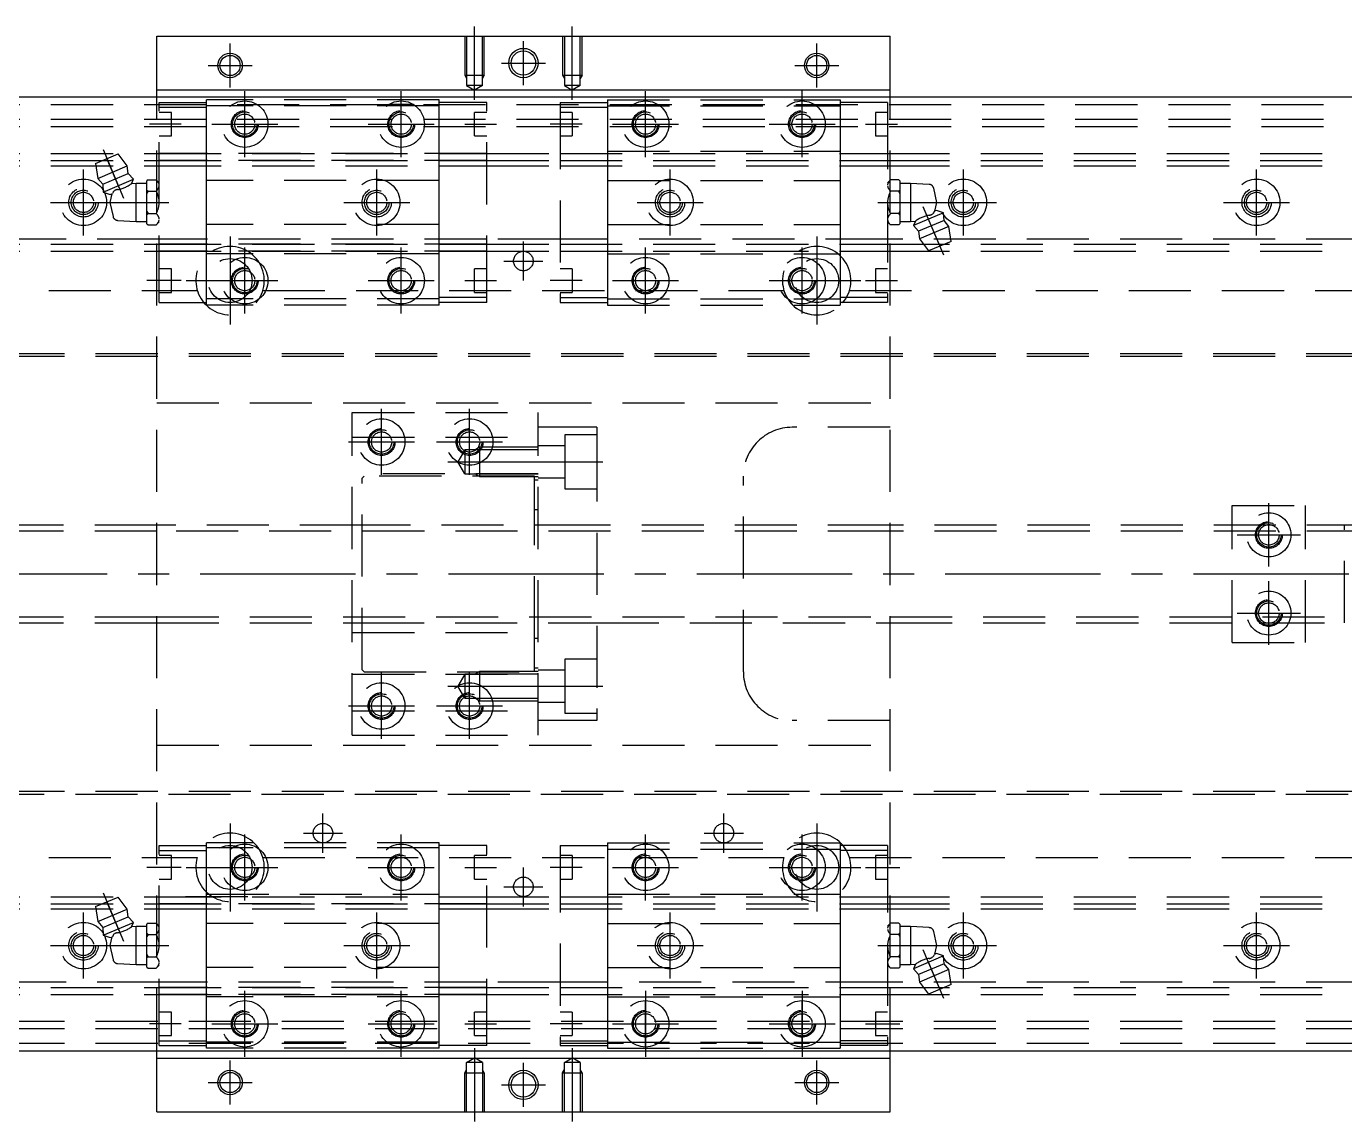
# Model space of a CAD drawing. Extents: x -94 to 676, y -24 to 368.
# Drawn here: x 128.3 to 398, y 144.2 to 368.2 of the extents above; entities that cross this region are included whole.
import ezdxf

# ---------------------------------------------------------------- set-up
doc = ezdxf.new("R2010")
doc.units = 0
doc.linetypes.add('CENTER', pattern=[50.8, 31.75, -6.35, 6.35, -6.35])
doc.linetypes.add('DASHED', pattern=[19.05, 12.7, -6.35])
doc.layers.get('0').update_dxf_attribs({"linetype": 'CONTINUOUS'})
doc.layers.add('CENTER', color=1, linetype='CENTER')

msp = doc.modelspace()

# ---------------------------------------------------------------- linework, layer by layer
at = {"color": 7, "linetype": 'CONTINUOUS'}
for p, q in [((155, 366.21), (305, 366.21)), ((155, 355.21), (155, 366.21)), ((305, 355.21), (305, 366.21)), ((474, 353.7), (-14, 353.7)), ((155, 355.21), (305, 355.21)), ((155, 353.7), (155, 355.21)), ((305, 353.7), (305, 355.21)), ((-14, 158.7), (474, 158.7)), ((155, 157.21), (155, 158.7)), ((155, 157.21), (305, 157.21)), ((155, 146.21), (155, 157.21)), ((305, 157.21), (305, 158.7)), ((305, 146.21), (305, 157.21)), ((155, 146.21), (305, 146.21))]:
    msp.add_line(p, q, dxfattribs=at)
at = {"color": 3, "linetype": 'DASHED'}
for p, q in [((218, 366.21), (218, 358.21)), ((218.38, 366.21), (218.38, 358.21)), ((221.62, 358.21), (221.62, 366.21)), ((222, 358.21), (222, 366.21)), ((238, 366.21), (238, 358.21)), ((238.38, 366.21), (238.38, 358.21)), ((241.62, 358.21), (241.62, 366.21)), ((242, 358.21), (242, 366.21)), ((218, 358.21), (220, 358.21)), ((218, 358.21), (218.38, 357.55)), ((218.38, 358.21), (218.38, 356.11)), ((221.62, 356.11), (218.38, 356.11)), ((218.38, 356.11), (220, 355.17)), ((220, 358.21), (222, 358.21)), ((221.62, 356.11), (220, 355.17)), ((221.62, 356.11), (221.62, 358.21)), ((222, 358.21), (221.62, 357.55)), ((238, 358.21), (240, 358.21)), ((238, 358.21), (238.38, 357.55)), ((238.38, 358.21), (238.38, 356.11)), ((241.62, 356.11), (238.38, 356.11)), ((238.38, 356.11), (240, 355.17)), ((240, 358.21), (242, 358.21)), ((241.62, 356.11), (240, 355.17)), ((241.62, 356.11), (241.62, 358.21)), ((242, 358.21), (241.62, 357.55)), ((155, 158.7), (155, 353.7)), ((305, 158.7), (305, 353.7)), ((0, 352.21), (460, 352.21)), ((155.5, 352.66), (165.2, 352.66)), ((155.5, 351.67), (155.5, 352.66)), ((155.5, 312.74), (155.5, 351.67)), ((155.5, 351.67), (165.2, 351.67)), ((155.5, 351.66), (165.2, 351.66)), ((158, 350.61), (155.5, 350.61)), ((158, 345.81), (158, 350.61)), ((212.8, 353.21), (165.2, 353.21)), ((165.2, 352.22), (165.2, 353.21)), ((165.2, 343.21), (165.2, 352.22)), ((212.8, 351.96), (165.2, 351.96)), ((207.55, 352.22), (202.45, 352.22)), ((212.8, 352.22), (212.8, 353.21)), ((222.5, 352.66), (212.8, 352.66)), ((212.8, 343.21), (212.8, 352.22)), ((220, 345.81), (220, 350.61)), ((222.5, 350.61), (220, 350.61)), ((222.5, 351.67), (222.5, 352.66)), ((222.5, 312.74), (222.5, 351.67)), ((237.5, 352.66), (247.2, 352.66)), ((237.5, 352.66), (237.5, 351.67)), ((237.5, 351.67), (237.5, 312.74)), ((237.5, 351.66), (247.2, 351.66)), ((240, 350.61), (237.5, 350.61)), ((240, 350.61), (240, 345.81)), ((247.2, 353.21), (294.8, 353.21)), ((247.2, 353.21), (247.2, 352.22)), ((247.2, 352.22), (247.2, 343.21)), ((247.2, 351.96), (294.8, 351.96)), ((252.45, 352.22), (257.55, 352.22)), ((294.8, 353.21), (294.8, 352.22)), ((304.5, 352.66), (294.8, 352.66)), ((294.8, 352.22), (294.8, 343.21)), ((302, 350.61), (302, 345.81)), ((304.5, 350.61), (302, 350.61)), ((304.5, 352.66), (304.5, 351.67)), ((304.5, 351.67), (304.5, 312.74)), ((0, 349.21), (460, 349.21)), ((0, 347.71), (460, 347.71)), ((155.5, 345.81), (158, 345.81)), ((220, 345.81), (222.5, 345.81)), ((237.5, 345.81), (240, 345.81)), ((302, 345.81), (304.5, 345.81)), ((165.2, 342.71), (165.2, 343.21)), ((165.2, 336.71), (165.2, 342.71)), ((212.8, 342.71), (212.8, 343.21)), ((212.8, 336.71), (212.8, 342.71)), ((247.2, 343.21), (247.2, 342.71)), ((247.2, 342.71), (294.8, 342.71)), ((247.2, 342.71), (247.2, 336.71)), ((294.8, 343.21), (294.8, 342.71)), ((294.8, 342.71), (294.8, 336.71)), ((0, 342.21), (155.5, 342.21)), ((0, 340.75), (155.5, 340.75)), ((142.5, 340.17), (147.1, 342.13)), ((142.5, 340.17), (142.97, 337.11)), ((148.97, 339.66), (147.1, 342.13)), ((155.5, 342.21), (222.5, 342.21)), ((222.5, 342.21), (155.5, 342.21)), ((155.5, 340.75), (222.5, 340.75)), ((222.5, 340.75), (155.5, 340.75)), ((222.5, 342.21), (237.5, 342.21)), ((222.5, 340.75), (237.5, 340.75)), ((237.5, 342.21), (304.5, 342.21)), ((237.5, 342.21), (304.5, 342.21)), ((237.5, 340.75), (304.5, 340.75)), ((237.5, 340.75), (304.5, 340.75)), ((304.5, 342.21), (460, 342.21)), ((304.5, 340.75), (460, 340.75)), ((0, 339.71), (155.5, 339.71)), ((142.97, 337.11), (148.97, 339.66)), ((142.97, 337.11), (143.95, 335.9)), ((143.95, 335.9), (149.17, 338.11)), ((149.17, 338.11), (148.97, 339.66)), ((150.22, 336.93), (149.17, 338.11)), ((155.5, 339.71), (222.5, 339.71)), ((155.5, 339.71), (222.5, 339.71)), ((222.5, 339.71), (237.5, 339.71)), ((237.5, 339.71), (304.5, 339.71)), ((237.5, 339.71), (304.5, 339.71)), ((304.5, 339.71), (460, 339.71)), ((143.95, 335.9), (144.07, 334.32)), ((144.07, 334.32), (150.22, 336.93)), ((146.16, 334.45), (146.09, 334.37)), ((146.24, 334.53), (146.16, 334.45)), ((146.35, 334.6), (146.24, 334.53)), ((149.81, 336.03), (150.22, 336.93)), ((150.8, 336.08), (149.81, 336.03)), ((150.8, 328.33), (150.8, 336.08)), ((153, 336.08), (150.8, 336.08)), ((153.21, 336.82), (153, 336.61)), ((153.21, 336.82), (153, 336.59)), ((153, 336.59), (153, 336.61)), ((153, 334.74), (153, 336.59)), ((153, 334.05), (153, 334.74)), ((153, 334.74), (153.21, 334.51)), ((153.21, 334.51), (153, 334.05)), ((153.21, 336.82), (154.89, 336.82)), ((153.21, 334.51), (154.89, 334.51)), ((155.5, 336.21), (154.89, 336.82)), ((155.48, 335.9), (155.42, 336.07)), ((155.45, 335.33), (155.49, 335.49)), ((155.5, 335.76), (155.48, 335.9)), ((155.49, 335.49), (155.5, 335.56)), ((212.8, 336.71), (165.2, 336.71)), ((165.2, 336.21), (165.2, 336.71)), ((165.2, 328.21), (165.2, 336.21)), ((212.8, 336.21), (212.8, 336.71)), ((212.8, 328.21), (212.8, 336.21)), ((247.2, 336.71), (294.8, 336.71)), ((247.2, 336.71), (247.2, 336.21)), ((247.2, 336.21), (247.2, 328.21)), ((294.8, 336.71), (294.8, 336.21)), ((294.8, 336.21), (294.8, 328.21)), ((305.11, 336.82), (304.5, 336.21)), ((304.51, 335.84), (304.5, 335.76)), ((304.5, 335.56), (304.52, 335.43)), ((304.55, 336), (304.51, 335.84)), ((304.52, 335.43), (304.58, 335.26)), ((306.79, 336.82), (305.11, 336.82)), ((306.79, 334.51), (305.11, 334.51)), ((307, 336.61), (306.79, 336.82)), ((307, 336.59), (306.79, 336.82)), ((306.79, 334.51), (307, 334.74)), ((307, 334.05), (306.79, 334.51)), ((307, 336.61), (307, 336.59)), ((307, 336.59), (307, 334.74)), ((309.2, 336.08), (307, 336.08)), ((307, 334.74), (307, 334.05)), ((309.2, 336.08), (309.2, 328.33)), ((313.01, 335.88), (309.2, 336.08)), ((314.6, 332.21), (313.93, 335.11)), ((144.07, 334.32), (145.47, 333.83)), ((145.81, 333.97), (145.4, 332.21)), ((145.4, 332.21), (146.07, 329.3)), ((145.47, 333.83), (145.93, 334.02)), ((146.07, 334.32), (145.93, 334.02)), ((146.09, 334.37), (146.07, 334.32)), ((153, 330.36), (153, 334.05)), ((307, 334.05), (307, 330.36)), ((314.19, 330.44), (314.6, 332.21)), ((153, 329.67), (153, 330.36)), ((153, 330.36), (153.21, 329.9)), ((153.21, 329.9), (153, 329.67)), ((153, 327.82), (153, 329.67)), ((153.21, 329.9), (154.89, 329.9)), ((155.48, 328.98), (155.42, 329.15)), ((304.55, 329.08), (304.51, 328.92)), ((306.79, 329.9), (305.11, 329.9)), ((306.79, 329.9), (307, 330.36)), ((307, 329.67), (306.79, 329.9)), ((307, 330.36), (307, 329.67)), ((307, 329.67), (307, 327.82)), ((315.93, 330.09), (309.78, 327.48)), ((313.65, 329.81), (313.76, 329.88)), ((313.76, 329.88), (313.84, 329.96)), ((313.84, 329.96), (313.91, 330.04)), ((313.91, 330.04), (313.93, 330.09)), ((313.93, 330.09), (314.07, 330.39)), ((314.53, 330.58), (314.07, 330.39)), ((315.93, 330.09), (314.53, 330.58)), ((316.05, 328.51), (315.93, 330.09)), ((146.99, 328.53), (150.8, 328.33)), ((150.8, 328.33), (153, 328.33)), ((153, 327.81), (153, 327.82)), ((153, 327.82), (153.21, 327.59)), ((153, 327.81), (153.21, 327.59)), ((153.21, 327.59), (154.89, 327.59)), ((154.89, 327.59), (155.5, 328.21)), ((155.45, 328.41), (155.49, 328.57)), ((155.5, 328.85), (155.48, 328.98)), ((155.49, 328.57), (155.5, 328.65)), ((165.2, 327.71), (165.2, 328.21)), ((165.2, 321.71), (165.2, 327.71)), ((212.8, 327.71), (165.2, 327.71)), ((212.8, 327.71), (212.8, 328.21)), ((212.8, 321.71), (212.8, 327.71)), ((247.2, 328.21), (247.2, 327.71)), ((247.2, 327.71), (247.2, 321.71)), ((247.2, 327.71), (294.8, 327.71)), ((294.8, 328.21), (294.8, 327.71)), ((294.8, 327.71), (294.8, 321.71)), ((304.51, 328.92), (304.5, 328.85)), ((304.5, 328.65), (304.52, 328.51)), ((304.5, 328.21), (305.11, 327.59)), ((304.52, 328.51), (304.58, 328.34)), ((306.79, 327.59), (305.11, 327.59)), ((306.79, 327.59), (307, 327.82)), ((306.79, 327.59), (307, 327.81)), ((307, 328.33), (309.2, 328.33)), ((307, 327.82), (307, 327.81)), ((309.2, 328.33), (310.19, 328.38)), ((310.19, 328.38), (309.78, 327.48)), ((309.78, 327.48), (310.83, 326.3)), ((316.05, 328.51), (310.83, 326.3)), ((317.03, 327.3), (311.03, 324.75)), ((317.03, 327.3), (316.05, 328.51)), ((317.5, 324.24), (317.03, 327.3)), ((155.5, 324.71), (0, 324.71)), ((0, 323.66), (155.5, 323.66)), ((222.5, 324.71), (155.5, 324.71)), ((222.5, 324.71), (155.5, 324.71)), ((155.5, 323.66), (222.5, 323.66)), ((222.5, 323.66), (155.5, 323.66)), ((237.5, 324.71), (222.5, 324.71)), ((222.5, 323.66), (237.5, 323.66)), ((304.5, 324.71), (237.5, 324.71)), ((304.5, 324.71), (237.5, 324.71)), ((237.5, 323.66), (304.5, 323.66)), ((237.5, 323.66), (304.5, 323.66)), ((460, 324.71), (304.5, 324.71)), ((304.5, 323.66), (460, 323.66)), ((310.83, 326.3), (311.03, 324.75)), ((311.03, 324.75), (312.9, 322.28)), ((317.5, 324.24), (312.9, 322.28)), ((0, 322.21), (155.5, 322.21)), ((155.5, 322.21), (222.5, 322.21)), ((222.5, 322.21), (155.5, 322.21)), ((212.8, 321.71), (165.2, 321.71)), ((165.2, 321.21), (165.2, 321.71)), ((165.2, 312.19), (165.2, 321.21)), ((212.8, 321.21), (212.8, 321.71)), ((212.8, 312.19), (212.8, 321.21)), ((222.5, 322.21), (237.5, 322.21)), ((237.5, 322.21), (304.5, 322.21)), ((237.5, 322.21), (304.5, 322.21)), ((247.2, 321.71), (294.8, 321.71)), ((247.2, 321.71), (247.2, 321.21)), ((247.2, 321.21), (247.2, 312.19)), ((294.8, 321.71), (294.8, 321.21)), ((294.8, 321.21), (294.8, 312.19)), ((304.5, 322.21), (460, 322.21)), ((158, 318.61), (155.5, 318.61)), ((158, 313.81), (158, 318.61)), ((220, 313.81), (220, 318.61)), ((222.5, 318.61), (220, 318.61)), ((240, 318.61), (237.5, 318.61)), ((240, 318.61), (240, 313.81)), ((302, 318.61), (302, 313.81)), ((304.5, 318.61), (302, 318.61)), ((56.71, 314.21), (163.29, 314.21)), ((155.5, 313.81), (158, 313.81)), ((176.71, 314.21), (283.29, 314.21)), ((220, 313.81), (222.5, 313.81)), ((237.5, 313.81), (240, 313.81)), ((296.71, 314.21), (403.29, 314.21)), ((302, 313.81), (304.5, 313.81)), ((155.5, 311.76), (155.5, 312.74)), ((155.5, 311.76), (165.2, 311.76)), ((212.8, 312.45), (165.2, 312.45)), ((165.2, 311.21), (165.2, 312.19)), ((212.8, 311.21), (165.2, 311.21)), ((222.5, 312.75), (212.8, 312.75)), ((222.5, 312.74), (212.8, 312.74)), ((212.8, 311.21), (212.8, 312.19)), ((222.5, 311.76), (212.8, 311.76)), ((222.5, 311.76), (222.5, 312.74)), ((237.5, 312.75), (247.2, 312.75)), ((237.5, 312.74), (237.5, 311.76)), ((237.5, 311.76), (247.2, 311.76)), ((247.2, 312.45), (294.8, 312.45)), ((247.2, 312.19), (247.2, 311.21)), ((247.2, 311.21), (294.8, 311.21)), ((304.5, 312.75), (294.8, 312.75)), ((304.5, 312.74), (294.8, 312.74)), ((294.8, 312.19), (294.8, 311.21)), ((304.5, 311.76), (294.8, 311.76)), ((304.5, 312.74), (304.5, 311.76)), ((460, 301.21), (5, 301.21)), ((460, 300.71), (5.64, 300.71)), ((155, 291.21), (305, 291.21)), ((195, 223.21), (195, 289.21)), ((195, 289.21), (233, 289.21)), ((233, 223.21), (233, 289.21)), ((245, 286.21), (233, 286.21)), ((245, 286.21), (245, 283.7)), ((305, 286.21), (285, 286.21)), ((195, 284.21), (233, 284.21)), ((245, 284.65), (238.5, 284.65)), ((238.5, 284.65), (238.5, 273.65)), ((245, 283.7), (245, 228.71)), ((218, 281.61), (216.58, 279.15)), ((221, 281.61), (218, 281.61)), ((218, 281.61), (218, 276.7)), ((221, 282.15), (220.06, 281.61)), ((233, 282.15), (221, 282.15)), ((221, 282.15), (221, 276.15)), ((233, 281.61), (221, 281.61)), ((238.5, 282.45), (233, 282.45)), ((218, 276.7), (216.58, 279.15)), ((233, 276.71), (195, 276.71)), ((197.4, 276.21), (197, 275.81)), ((197, 236.61), (197, 275.81)), ((232.28, 276.21), (197.4, 276.21)), ((218, 276.7), (220.42, 276.7)), ((221, 276.15), (220.06, 276.7)), ((221, 276.7), (233, 276.7)), ((221, 276.15), (233, 276.15)), ((221, 276.15), (233, 276.15)), ((232.28, 270.49), (232.28, 276.21)), ((233, 275.41), (232.28, 275.41)), ((233, 275.85), (238.5, 275.85)), ((275, 236.21), (275, 276.21)), ((238.5, 273.65), (245, 273.65)), ((232.28, 269.34), (232.28, 270.49)), ((375, 242.21), (375, 270.21)), ((375, 270.21), (390, 270.21)), ((390, 242.21), (390, 270.21)), ((232.28, 243.07), (232.28, 269.34)), ((233, 269.34), (232.28, 269.34)), ((155, 266.21), (28, 266.21)), ((155, 264.96), (28, 264.96)), ((197, 266.21), (155, 266.21)), ((305, 264.96), (155, 264.96)), ((202, 266.21), (197, 266.21)), ((202, 266.21), (197, 266.21)), ((245, 266.21), (197, 266.21)), ((245, 266.21), (240, 266.21)), ((245, 266.21), (240, 266.21)), ((305, 266.21), (245, 266.21)), ((403, 266.21), (305, 266.21)), ((403, 264.96), (305, 264.96)), ((398, 246.21), (398, 266.21)), ((28, 247.46), (155, 247.46)), ((28, 246.21), (155, 246.21)), ((155, 247.46), (305, 247.46)), ((155, 246.21), (197, 246.21)), ((197, 246.21), (202, 246.21)), ((197, 246.21), (202, 246.21)), ((197, 246.21), (245, 246.21)), ((240, 246.21), (245, 246.21)), ((240, 246.21), (245, 246.21)), ((245, 246.21), (305, 246.21)), ((305, 247.46), (403, 247.46)), ((305, 246.21), (403, 246.21)), ((195, 244.21), (233, 244.21)), ((232.28, 241.92), (232.28, 243.07)), ((232.28, 243.07), (233, 243.07)), ((232.28, 236.21), (232.28, 241.92)), ((375, 242.21), (390, 242.21)), ((245, 238.76), (238.5, 238.76)), ((238.5, 238.76), (238.5, 227.76)), ((195, 235.71), (233, 235.71)), ((197, 236.61), (197.4, 236.21)), ((197.4, 236.21), (232.28, 236.21)), ((218, 235.71), (216.58, 233.26)), ((221, 235.71), (218, 235.71)), ((218, 235.71), (218, 230.8)), ((221, 236.26), (220.06, 235.71)), ((221, 236.26), (221, 230.26)), ((233, 236.26), (221, 236.26)), ((233, 235.71), (221, 235.71)), ((232.28, 237.01), (233, 237.01)), ((238.5, 236.56), (233, 236.56)), ((218, 230.8), (216.58, 233.26)), ((217.72, 230.87), (217.58, 230.76)), ((218, 230.8), (220.42, 230.8)), ((221, 230.26), (220.06, 230.8)), ((220.42, 230.8), (221, 230.8)), ((221, 230.8), (233, 230.8)), ((221, 230.26), (233, 230.26)), ((233, 229.96), (238.5, 229.96)), ((195, 228.21), (233, 228.21)), ((238.5, 227.76), (245, 227.76)), ((245, 228.71), (245, 226.21)), ((245, 226.21), (233, 226.21)), ((305, 226.21), (285, 226.21)), ((155, 221.21), (305, 221.21)), ((195, 223.21), (233, 223.21)), ((5, 211.21), (460, 211.21)), ((460, 211.71), (5.64, 211.71)), ((155.5, 200.66), (165.2, 200.66)), ((155.5, 199.67), (155.5, 200.66)), ((155.5, 160.74), (155.5, 199.67)), ((155.5, 199.66), (165.2, 199.66)), ((212.8, 201.21), (165.2, 201.21)), ((165.2, 200.22), (165.2, 201.21)), ((165.2, 191.21), (165.2, 200.22)), ((212.8, 200.22), (165.2, 200.22)), ((212.8, 200.22), (212.8, 201.21)), ((222.5, 200.66), (212.8, 200.66)), ((212.8, 191.21), (212.8, 200.22)), ((222.5, 199.67), (222.5, 200.66)), ((222.5, 160.74), (222.5, 199.67)), ((237.5, 200.66), (247.2, 200.66)), ((237.5, 200.66), (237.5, 199.67)), ((237.5, 199.67), (237.5, 160.74)), ((247.2, 201.21), (294.8, 201.21)), ((247.2, 201.21), (247.2, 200.22)), ((247.2, 200.22), (247.2, 191.21)), ((247.2, 199.96), (294.8, 199.96)), ((294.8, 201.21), (294.8, 200.22)), ((304.5, 200.66), (294.8, 200.66)), ((294.8, 200.22), (294.8, 191.21)), ((304.5, 199.66), (294.8, 199.66)), ((304.5, 200.66), (304.5, 199.67)), ((304.5, 199.67), (304.5, 160.74)), ((56.71, 198.21), (163.29, 198.21)), ((158, 198.61), (155.5, 198.61)), ((158, 193.81), (158, 198.61)), ((176.71, 198.21), (283.29, 198.21)), ((220, 193.81), (220, 198.61)), ((222.5, 198.61), (220, 198.61)), ((240, 198.61), (237.5, 198.61)), ((240, 198.61), (240, 193.81)), ((296.71, 198.21), (403.29, 198.21)), ((302, 198.61), (302, 193.81)), ((304.5, 198.61), (302, 198.61)), ((155.5, 193.81), (158, 193.81)), ((220, 193.81), (222.5, 193.81)), ((237.5, 193.81), (240, 193.81)), ((302, 193.81), (304.5, 193.81)), ((0, 190.21), (155.5, 190.21)), ((142.5, 188.17), (147.1, 190.13)), ((148.97, 187.66), (147.1, 190.13)), ((155.5, 190.21), (222.5, 190.21)), ((173.61, 190.21), (155.5, 190.21)), ((165.2, 190.71), (165.2, 191.21)), ((165.2, 184.71), (165.2, 190.71)), ((165.2, 190.71), (212.8, 190.71)), ((212.8, 190.71), (212.8, 191.21)), ((212.8, 184.71), (212.8, 190.71)), ((222.5, 190.21), (237.5, 190.21)), ((237.5, 190.21), (304.5, 190.21)), ((237.5, 190.21), (304.5, 190.21)), ((247.2, 191.21), (247.2, 190.71)), ((247.2, 190.71), (294.8, 190.71)), ((247.2, 190.71), (247.2, 184.71)), ((294.8, 191.21), (294.8, 190.71)), ((294.8, 190.71), (294.8, 184.71)), ((304.5, 190.21), (460, 190.21)), ((0, 188.75), (155.5, 188.75)), ((0, 187.71), (155.5, 187.71)), ((142.5, 188.17), (142.97, 185.11)), ((142.97, 185.11), (148.97, 187.66)), ((143.95, 183.9), (149.17, 186.11)), ((149.17, 186.11), (148.97, 187.66)), ((150.22, 184.93), (149.17, 186.11)), ((155.5, 188.75), (222.5, 188.75)), ((222.5, 188.75), (155.5, 188.75)), ((155.5, 187.71), (222.5, 187.71)), ((155.5, 187.71), (222.5, 187.71)), ((222.5, 188.75), (237.5, 188.75)), ((222.5, 187.71), (237.5, 187.71)), ((237.5, 188.75), (304.5, 188.75)), ((237.5, 188.75), (304.5, 188.75)), ((237.5, 187.71), (304.5, 187.71)), ((237.5, 187.71), (304.5, 187.71)), ((304.5, 188.75), (460, 188.75)), ((304.5, 187.71), (460, 187.71)), ((142.97, 185.11), (143.95, 183.9)), ((143.95, 183.9), (144.07, 182.32)), ((144.07, 182.32), (150.22, 184.93)), ((149.81, 184.03), (150.22, 184.93)), ((150.8, 184.08), (149.81, 184.03)), ((150.8, 176.33), (150.8, 184.08)), ((153, 184.08), (150.8, 184.08)), ((153.21, 184.82), (153, 184.61)), ((153.21, 184.82), (153, 184.59)), ((153, 184.59), (153, 184.61)), ((153, 182.74), (153, 184.59)), ((153.21, 184.82), (154.89, 184.82)), ((155.5, 184.21), (154.89, 184.82)), ((155.48, 183.9), (155.42, 184.07)), ((155.45, 183.33), (155.49, 183.49)), ((155.5, 183.76), (155.48, 183.9)), ((155.49, 183.49), (155.5, 183.56)), ((212.8, 184.71), (165.2, 184.71)), ((165.2, 184.21), (165.2, 184.71)), ((165.2, 176.21), (165.2, 184.21)), ((212.8, 184.21), (212.8, 184.71)), ((212.8, 176.21), (212.8, 184.21)), ((247.2, 184.71), (294.8, 184.71)), ((247.2, 184.71), (247.2, 184.21)), ((247.2, 184.21), (247.2, 176.21)), ((294.8, 184.71), (294.8, 184.21)), ((294.8, 184.21), (294.8, 176.21)), ((305.11, 184.82), (304.5, 184.21)), ((304.51, 183.84), (304.5, 183.76)), ((304.5, 183.56), (304.52, 183.43)), ((304.55, 184), (304.51, 183.84)), ((304.52, 183.43), (304.58, 183.26)), ((306.79, 184.82), (305.11, 184.82)), ((307, 184.61), (306.79, 184.82)), ((307, 184.59), (306.79, 184.82)), ((307, 184.61), (307, 184.59)), ((307, 184.59), (307, 182.74)), ((309.2, 184.08), (307, 184.08)), ((309.2, 184.08), (309.2, 176.33)), ((313.01, 183.88), (309.2, 184.08)), ((144.07, 182.32), (145.47, 181.83)), ((145.81, 181.97), (145.4, 180.21)), ((145.47, 181.83), (145.93, 182.02)), ((146.07, 182.32), (145.93, 182.02)), ((146.09, 182.37), (146.07, 182.32)), ((146.16, 182.45), (146.09, 182.37)), ((146.24, 182.53), (146.16, 182.45)), ((146.35, 182.6), (146.24, 182.53)), ((153, 182.05), (153, 182.74)), ((153, 182.74), (153.21, 182.51)), ((153.21, 182.51), (153, 182.05)), ((153, 178.36), (153, 182.05)), ((153.21, 182.51), (154.89, 182.51)), ((306.79, 182.51), (305.11, 182.51)), ((306.79, 182.51), (307, 182.74)), ((307, 182.05), (306.79, 182.51)), ((307, 182.74), (307, 182.05)), ((307, 182.05), (307, 178.36)), ((314.6, 180.21), (313.93, 183.11)), ((145.4, 180.21), (146.07, 177.3)), ((153, 177.67), (153, 178.36)), ((153, 178.36), (153.21, 177.9)), ((306.79, 177.9), (307, 178.36)), ((307, 178.36), (307, 177.67)), ((315.93, 178.09), (309.78, 175.48)), ((313.84, 177.96), (313.91, 178.04)), ((313.91, 178.04), (313.93, 178.09)), ((313.93, 178.09), (314.07, 178.39)), ((314.53, 178.58), (314.07, 178.39)), ((314.19, 178.44), (314.6, 180.21)), ((315.93, 178.09), (314.53, 178.58)), ((316.05, 176.51), (315.93, 178.09)), ((146.99, 176.53), (150.8, 176.33)), ((150.8, 176.33), (153, 176.33)), ((153.21, 177.9), (153, 177.67)), ((153, 175.82), (153, 177.67)), ((153, 175.81), (153, 175.82)), ((153, 175.82), (153.21, 175.59)), ((153, 175.81), (153.21, 175.59)), ((153.21, 177.9), (154.89, 177.9)), ((153.21, 175.59), (154.89, 175.59)), ((154.89, 175.59), (155.5, 176.21)), ((155.48, 176.98), (155.42, 177.15)), ((155.45, 176.41), (155.49, 176.57)), ((155.5, 176.85), (155.48, 176.98)), ((155.49, 176.57), (155.5, 176.65)), ((165.2, 175.71), (165.2, 176.21)), ((212.8, 175.71), (165.2, 175.71)), ((165.2, 169.71), (165.2, 175.71)), ((212.8, 175.71), (212.8, 176.21)), ((212.8, 169.71), (212.8, 175.71)), ((247.2, 176.21), (247.2, 175.71)), ((247.2, 175.71), (294.8, 175.71)), ((247.2, 175.71), (247.2, 169.71)), ((294.8, 176.21), (294.8, 175.71)), ((294.8, 175.71), (294.8, 169.71)), ((304.51, 176.92), (304.5, 176.85)), ((304.5, 176.65), (304.52, 176.51)), ((304.5, 176.21), (305.11, 175.59)), ((304.55, 177.08), (304.51, 176.92)), ((304.52, 176.51), (304.58, 176.34)), ((306.79, 177.9), (305.11, 177.9)), ((306.79, 175.59), (305.11, 175.59)), ((307, 177.67), (306.79, 177.9)), ((306.79, 175.59), (307, 175.82)), ((306.79, 175.59), (307, 175.81)), ((307, 177.67), (307, 175.82)), ((307, 176.33), (309.2, 176.33)), ((307, 175.82), (307, 175.81)), ((309.2, 176.33), (310.19, 176.38)), ((310.19, 176.38), (309.78, 175.48)), ((309.78, 175.48), (310.83, 174.3)), ((316.05, 176.51), (310.83, 174.3)), ((317.03, 175.3), (311.03, 172.75)), ((313.65, 177.81), (313.76, 177.88)), ((313.76, 177.88), (313.84, 177.96)), ((317.03, 175.3), (316.05, 176.51)), ((317.5, 172.24), (317.03, 175.3)), ((155.5, 172.71), (0, 172.71)), ((222.5, 172.71), (155.5, 172.71)), ((222.5, 172.71), (155.5, 172.71)), ((237.5, 172.71), (222.5, 172.71)), ((304.5, 172.71), (237.5, 172.71)), ((304.5, 172.71), (237.5, 172.71)), ((460, 172.71), (304.5, 172.71)), ((310.83, 174.3), (311.03, 172.75)), ((311.03, 172.75), (312.9, 170.28)), ((0, 171.66), (155.5, 171.66)), ((0, 170.21), (155.5, 170.21)), ((155.5, 171.66), (222.5, 171.66)), ((222.5, 171.66), (155.5, 171.66)), ((155.5, 170.21), (222.5, 170.21)), ((222.5, 170.21), (155.5, 170.21)), ((222.5, 171.66), (237.5, 171.66)), ((222.5, 170.21), (237.5, 170.21)), ((237.5, 171.66), (304.5, 171.66)), ((237.5, 171.66), (304.5, 171.66)), ((237.5, 170.21), (304.5, 170.21)), ((237.5, 170.21), (304.5, 170.21)), ((304.5, 171.66), (460, 171.66)), ((304.5, 170.21), (460, 170.21)), ((317.5, 172.24), (312.9, 170.28)), ((212.8, 169.71), (165.2, 169.71)), ((165.2, 169.21), (165.2, 169.71)), ((165.2, 160.19), (165.2, 169.21)), ((212.8, 169.21), (212.8, 169.71)), ((212.8, 160.19), (212.8, 169.21)), ((247.2, 169.71), (294.8, 169.71)), ((247.2, 169.71), (247.2, 169.21)), ((247.2, 169.21), (247.2, 160.19)), ((294.8, 169.71), (294.8, 169.21)), ((294.8, 169.21), (294.8, 160.19)), ((460, 164.71), (0, 164.71)), ((158, 166.61), (155.5, 166.61)), ((158, 161.81), (158, 166.61)), ((222.5, 166.61), (220, 166.61)), ((220, 161.81), (220, 166.61)), ((240, 166.61), (237.5, 166.61)), ((240, 166.61), (240, 161.81)), ((304.5, 166.61), (302, 166.61)), ((302, 166.61), (302, 161.81)), ((460, 163.21), (0, 163.21)), ((155.5, 161.81), (158, 161.81)), ((220, 161.81), (222.5, 161.81)), ((237.5, 161.81), (240, 161.81)), ((302, 161.81), (304.5, 161.81)), ((460, 160.21), (0, 160.21)), ((155.5, 160.75), (165.2, 160.75)), ((155.5, 159.76), (155.5, 160.74)), ((155.5, 159.76), (165.2, 159.76)), ((212.8, 160.45), (165.2, 160.45)), ((165.2, 159.21), (165.2, 160.19)), ((212.8, 159.21), (165.2, 159.21)), ((212.8, 159.21), (212.8, 160.19)), ((222.5, 159.76), (212.8, 159.76)), ((222.5, 159.76), (222.5, 160.74)), ((237.5, 160.75), (247.2, 160.75)), ((237.5, 160.74), (237.5, 159.76)), ((237.5, 159.76), (247.2, 159.76)), ((247.2, 160.45), (294.8, 160.45)), ((247.2, 160.19), (247.2, 159.21)), ((247.2, 159.21), (294.8, 159.21)), ((304.5, 160.75), (294.8, 160.75)), ((304.5, 160.74), (294.8, 160.74)), ((294.8, 160.19), (294.8, 159.21)), ((304.5, 159.76), (294.8, 159.76)), ((304.5, 160.74), (304.5, 159.76)), ((218.38, 156.31), (220, 157.24)), ((221.62, 156.31), (220, 157.24)), ((238.38, 156.31), (240, 157.24)), ((241.62, 156.31), (240, 157.24)), ((218, 154.21), (218.38, 154.86)), ((218, 154.21), (220, 154.21)), ((218, 146.21), (218, 154.21)), ((218.38, 154.21), (218.38, 156.31)), ((221.62, 156.31), (218.38, 156.31)), ((218.38, 146.21), (218.38, 154.21)), ((220, 154.21), (222, 154.21)), ((221.62, 156.31), (221.62, 154.21)), ((222, 154.21), (221.62, 154.86)), ((221.62, 154.21), (221.62, 146.21)), ((222, 154.21), (222, 146.21)), ((238, 154.21), (238.38, 154.86)), ((238, 154.21), (240, 154.21)), ((238, 146.21), (238, 154.21)), ((238.38, 154.21), (238.38, 156.31)), ((241.62, 156.31), (238.38, 156.31)), ((238.38, 146.21), (238.38, 154.21)), ((240, 154.21), (242, 154.21)), ((241.62, 156.31), (241.62, 154.21)), ((242, 154.21), (241.62, 154.86)), ((241.62, 154.21), (241.62, 146.21)), ((242, 154.21), (242, 146.21))]:
    msp.add_line(p, q, dxfattribs=at)
at = {"color": 3, "linetype": 'CONTINUOUS'}
for centre in [(170, 360.21), (290, 360.21), (170, 152.21), (290, 152.21)]:
    msp.add_circle(centre, 2.5, dxfattribs=at)
at = {"color": 7, "linetype": 'CONTINUOUS'}
for centre, radius in [((170, 360.21), 2.07), ((230, 360.71), 3), ((230, 360.71), 2.5), ((290, 360.21), 2.07), ((170, 152.21), 2.07), ((230, 151.71), 3), ((230, 151.71), 2.5), ((290, 152.21), 2.07)]:
    msp.add_circle(centre, radius, dxfattribs=at)
at = {"color": 3, "linetype": 'DASHED'}
for centre, radius in [((173, 348.21), 4.75), ((173, 348.21), 2.75), ((173, 348.21), 2.5), ((205, 348.21), 4.75), ((205, 348.21), 2.75), ((205, 348.21), 2.5), ((255, 348.21), 4.75), ((255, 348.21), 2.75), ((255, 348.21), 2.5), ((287, 348.21), 4.75), ((287, 348.21), 2.75), ((287, 348.21), 2.5), ((173, 348.21), 2.07), ((205, 348.21), 2.07), ((255, 348.21), 2.07), ((287, 348.21), 2.07), ((140, 332.21), 4.75), ((140, 332.21), 3), ((140, 332.21), 2.5), ((200, 332.21), 4.75), ((200, 332.21), 3), ((200, 332.21), 2.5), ((260, 332.21), 4.75), ((260, 332.21), 3), ((260, 332.21), 2.5), ((320, 332.21), 4.75), ((320, 332.21), 3), ((320, 332.21), 2.5), ((380, 332.21), 4.75), ((380, 332.21), 3), ((380, 332.21), 2.5), ((140, 332.21), 2.07), ((200, 332.21), 2.07), ((260, 332.21), 2.07), ((320, 332.21), 2.07), ((380, 332.21), 2.07), ((173, 316.21), 4.75), ((205, 316.21), 4.75), ((230, 320.21), 2), ((255, 316.21), 4.75), ((287, 316.21), 4.75), ((170, 316.21), 4.5), ((173, 316.21), 2.75), ((173, 316.21), 2.5), ((173, 316.21), 2.07), ((205, 316.21), 2.75), ((205, 316.21), 2.5), ((205, 316.21), 2.07), ((255, 316.21), 2.75), ((255, 316.21), 2.5), ((255, 316.21), 2.07), ((287, 316.21), 2.75), ((287, 316.21), 2.5), ((287, 316.21), 2.07), ((290, 316.21), 4.5), ((201, 283.21), 4.75), ((201, 283.21), 2.75), ((219, 283.21), 4.75), ((219, 283.21), 2.75), ((201, 283.21), 2.5), ((201, 283.21), 2.07), ((219, 283.21), 2.5), ((219, 283.21), 2.07), ((382.5, 264.21), 4.5), ((382.5, 264.21), 2.75), ((382.5, 264.21), 2.5), ((382.5, 264.21), 2.1), ((382.5, 248.21), 4.5), ((382.5, 248.21), 2.75), ((382.5, 248.21), 2.5), ((382.5, 248.21), 2.1), ((201, 229.21), 4.75), ((201, 229.21), 2.75), ((219, 229.21), 4.75), ((219, 229.21), 2.75), ((201, 229.21), 2.5), ((201, 229.21), 2.07), ((219, 229.21), 2.5), ((219, 229.21), 2.07), ((189, 203.21), 2), ((271, 203.21), 2), ((170, 196.21), 4.5), ((173, 196.21), 4.75), ((205, 196.21), 4.75), ((255, 196.21), 4.75), ((287, 196.21), 4.75), ((290, 196.21), 4.5), ((173, 196.21), 2.75), ((173, 196.21), 2.5), ((173, 196.21), 2.07), ((205, 196.21), 2.75), ((205, 196.21), 2.5), ((205, 196.21), 2.07), ((255, 196.21), 2.75), ((255, 196.21), 2.5), ((255, 196.21), 2.07), ((287, 196.21), 2.75), ((287, 196.21), 2.5), ((287, 196.21), 2.07), ((230, 192.21), 2), ((140, 180.21), 4.75), ((200, 180.21), 4.75), ((260, 180.21), 4.75), ((320, 180.21), 4.75), ((380, 180.21), 4.75), ((140, 180.21), 3), ((140, 180.21), 2.5), ((140, 180.21), 2.07), ((200, 180.21), 3), ((200, 180.21), 2.5), ((200, 180.21), 2.07), ((260, 180.21), 3), ((260, 180.21), 2.5), ((260, 180.21), 2.07), ((320, 180.21), 3), ((320, 180.21), 2.5), ((320, 180.21), 2.07), ((380, 180.21), 3), ((380, 180.21), 2.5), ((380, 180.21), 2.07), ((173, 164.21), 4.75), ((205, 164.21), 4.75), ((255, 164.21), 4.75), ((287, 164.21), 4.75), ((173, 164.21), 2.75), ((173, 164.21), 2.5), ((173, 164.21), 2.07), ((205, 164.21), 2.75), ((205, 164.21), 2.5), ((205, 164.21), 2.07), ((255, 164.21), 2.75), ((255, 164.21), 2.5), ((255, 164.21), 2.07), ((287, 164.21), 2.75), ((287, 164.21), 2.5), ((287, 164.21), 2.07)]:
    msp.add_circle(centre, radius, dxfattribs=at)
for centre, radius, start, end in [((147.27, 333.02), 1.84, 98.7685, 120.1972), ((145.82, 341.52), 6.79, 279.9727, 306.0211), ((153.36, 335.16), 2.26, 24.0085, 47.4276), ((153.39, 336.14), 2.21, 312.5296, 338.585), ((150.33, 332.04), 5.19, 4.0171, 28.4337), ((309.73, 332.03), 5.24, 151.6901, 175.8591), ((306.61, 335.19), 2.21, 132.5296, 158.585), ((306.64, 336.17), 2.26, 204.0085, 227.4276), ((312.96, 334.88), 1, 13, 87), ((150.27, 332.38), 5.24, 331.6901, 355.8591), ((309.67, 332.37), 5.19, 184.0171, 208.4337), ((147.04, 329.53), 1, 193, 267), ((153.36, 328.24), 2.26, 24.0085, 47.4276), ((306.61, 328.27), 2.21, 132.5296, 158.585), ((314.22, 322.8), 6.89, 100.1573, 125.8366), ((312.73, 331.39), 1.84, 278.7685, 300.1973), ((153.39, 329.22), 2.21, 312.5296, 338.585), ((306.64, 329.25), 2.26, 204.0085, 227.4276), ((170, 316.21), 7, 16.6015, 163.3985), ((290, 316.21), 7, 16.6015, 163.3985), ((170, 316.21), 7, 163.3985, 16.6015), ((290, 316.21), 7, 163.3985, 16.6015), ((290, 316.21), 7, 196.6015, 343.3985), ((285, 276.21), 10, 90, 180), ((285, 236.21), 10, 180, 270), ((170, 196.21), 7, 16.6015, 163.3985), ((290, 196.21), 7, 16.6015, 163.3985), ((170, 196.21), 7, 163.3985, 16.6015), ((290, 196.21), 7, 163.3985, 16.6015), ((145.82, 189.52), 6.79, 279.9727, 306.0211), ((153.36, 183.16), 2.26, 24.0085, 47.4276), ((306.61, 183.19), 2.21, 132.5296, 158.585), ((312.96, 182.88), 1, 13, 87), ((147.27, 181.02), 1.84, 98.7685, 120.1972), ((153.39, 184.14), 2.21, 312.5296, 338.585), ((150.33, 180.04), 5.19, 4.0171, 28.4337), ((309.73, 180.03), 5.24, 151.6901, 175.8591), ((306.64, 184.17), 2.26, 204.0085, 227.4276), ((150.27, 180.38), 5.24, 331.6901, 355.8591), ((309.67, 180.37), 5.19, 184.0171, 208.4337), ((147.04, 177.53), 1, 193, 267), ((153.36, 176.24), 2.26, 24.0085, 47.4276), ((153.39, 177.22), 2.21, 312.5296, 338.585), ((306.61, 176.27), 2.21, 132.5296, 158.585), ((306.64, 177.25), 2.26, 204.0085, 227.4276), ((314.22, 170.8), 6.89, 100.1573, 125.8366), ((312.73, 179.39), 1.84, 278.7685, 300.1973)]:
    msp.add_arc(centre, radius, start, end, dxfattribs=at)
at = {"layer": 'CENTER', "color": 1, "linetype": 'CENTER'}
for p, q in [((220, 353.17), (220, 368.21)), ((240, 353.17), (240, 368.21)), ((170, 355.71), (170, 364.71)), ((230, 356.21), (230, 365.21)), ((290, 355.71), (290, 364.71)), ((165.5, 360.21), (174.5, 360.21)), ((225.5, 360.71), (234.5, 360.71)), ((285.5, 360.21), (294.5, 360.21)), ((173, 341.46), (173, 354.96)), ((205, 341.46), (205, 354.96)), ((255, 341.46), (255, 354.96)), ((287, 341.46), (287, 355.21)), ((160, 348.21), (153.5, 348.21)), ((166.25, 348.21), (179.75, 348.21)), ((168.25, 348.21), (177.75, 348.21)), ((198.25, 348.21), (211.75, 348.21)), ((218, 348.21), (224.5, 348.21)), ((242, 348.21), (235.5, 348.21)), ((248.25, 348.21), (261.75, 348.21)), ((280.25, 348.21), (293.75, 348.21)), ((300, 348.21), (306.5, 348.21)), ((144.02, 342.99), (148.22, 333.09)), ((147.44, 334.93), (144.8, 341.15)), ((140, 325.46), (140, 338.96)), ((200, 325.46), (200, 338.96)), ((260, 325.46), (260, 338.96)), ((320, 325.46), (320, 338.96)), ((380, 325.46), (380, 338.96)), ((140, 327.46), (140, 336.96)), ((200, 327.46), (200, 336.96)), ((260, 327.46), (260, 336.96)), ((320, 327.46), (320, 336.96)), ((380, 327.46), (380, 336.96)), ((133.25, 332.21), (146.75, 332.21)), ((135.25, 332.21), (144.75, 332.21)), ((145.4, 332.21), (157.5, 332.21)), ((145.4, 332.21), (146.75, 332.21)), ((193.25, 332.21), (206.75, 332.21)), ((195.25, 332.21), (204.75, 332.21)), ((253.25, 332.21), (266.75, 332.21)), ((255.25, 332.21), (264.75, 332.21)), ((302.5, 332.21), (316.6, 332.21)), ((313.25, 332.21), (314.6, 332.21)), ((313.25, 332.21), (326.75, 332.21)), ((315.25, 332.21), (324.75, 332.21)), ((373.25, 332.21), (386.75, 332.21)), ((375.25, 332.21), (384.75, 332.21)), ((315.98, 321.42), (311.78, 331.32)), ((312.56, 329.48), (315.2, 323.26)), ((170, 325.21), (170, 307.21)), ((230, 316.21), (230, 324.21)), ((290, 325.21), (290, 307.21)), ((173, 309.46), (173, 322.96)), ((205, 309.46), (205, 322.96)), ((255, 309.46), (255, 322.96)), ((287, 309.46), (287, 322.96)), ((226, 320.21), (234, 320.21)), ((160, 316.21), (153, 316.21)), ((161, 316.21), (179.75, 316.21)), ((166.25, 316.21), (177.75, 316.21)), ((198.25, 316.21), (211.75, 316.21)), ((218, 316.21), (224.5, 316.21)), ((242, 316.21), (235.5, 316.21)), ((248.25, 316.21), (261.75, 316.21)), ((280.25, 316.21), (299, 316.21)), ((282.25, 316.21), (293.75, 316.21)), ((300, 316.21), (306.5, 316.21)), ((201, 276.46), (201, 289.96)), ((219, 276.46), (219, 289.96)), ((194.25, 283.21), (207.75, 283.21)), ((212.25, 283.21), (225.75, 283.21)), ((214.52, 279.15), (247, 279.15)), ((219, 276.7), (219, 276.71)), ((382.5, 257.71), (382.5, 270.71)), ((376, 264.21), (389, 264.21)), ((11.5, 256.21), (519.5, 256.21)), ((382.5, 241.71), (382.5, 254.71)), ((376, 248.21), (389, 248.21)), ((201, 222.46), (201, 235.96)), ((219, 222.46), (219, 235.96)), ((219, 235.71), (219, 235.71)), ((214.52, 233.26), (247, 233.26)), ((194.25, 229.21), (207.75, 229.21)), ((212.25, 229.21), (225.75, 229.21)), ((170, 205.21), (170, 187.21)), ((189, 199.21), (189, 207.21)), ((271, 199.21), (271, 207.21)), ((290, 205.21), (290, 187.21)), ((173, 189.46), (173, 202.96)), ((185, 203.21), (193, 203.21)), ((205, 189.46), (205, 202.96)), ((255, 189.46), (255, 202.96)), ((267, 203.21), (275, 203.21)), ((287, 189.46), (287, 202.96)), ((173, 191.46), (173, 200.96)), ((160, 196.21), (153, 196.21)), ((161, 196.21), (179.75, 196.21)), ((165.25, 196.21), (177.75, 196.21)), ((166.25, 196.21), (177.75, 196.21)), ((198.25, 196.21), (211.75, 196.21)), ((218, 196.21), (224.5, 196.21)), ((230, 188.21), (230, 196.21)), ((242, 196.21), (235.5, 196.21)), ((248.25, 196.21), (261.75, 196.21)), ((280.25, 196.21), (299, 196.21)), ((300, 196.21), (307, 196.21)), ((226, 192.21), (234, 192.21)), ((144.02, 190.99), (148.22, 181.09)), ((147.44, 182.93), (144.8, 189.15)), ((140, 173.46), (140, 186.96)), ((200, 173.46), (200, 186.96)), ((260, 173.46), (260, 186.96)), ((320, 173.46), (320, 186.96)), ((380, 173.46), (380, 186.96)), ((140, 175.46), (140, 184.96)), ((200, 175.46), (200, 184.96)), ((260, 175.46), (260, 184.96)), ((320, 175.46), (320, 184.96)), ((380, 175.46), (380, 184.96)), ((133.25, 180.21), (146.75, 180.21)), ((135.25, 180.21), (144.75, 180.21)), ((143.4, 180.21), (157.5, 180.21)), ((145.4, 180.21), (146.75, 180.21)), ((193.25, 180.21), (206.75, 180.21)), ((195.25, 180.21), (204.75, 180.21)), ((253.25, 180.21), (266.75, 180.21)), ((255.25, 180.21), (264.75, 180.21)), ((302.5, 180.21), (316.6, 180.21)), ((315.98, 169.42), (311.78, 179.32)), ((313.25, 180.21), (314.6, 180.21)), ((313.25, 180.21), (326.75, 180.21)), ((315.25, 180.21), (324.75, 180.21)), ((373.25, 180.21), (386.75, 180.21)), ((375.25, 180.21), (384.75, 180.21)), ((312.85, 176.78), (315.2, 171.26)), ((173, 157.46), (173, 170.96)), ((205, 157.46), (205, 170.96)), ((255, 170.96), (255, 157.46)), ((287, 170.96), (287, 157.46)), ((173, 159.46), (173, 168.96)), ((205, 159.46), (205, 168.96)), ((255, 159.46), (255, 168.96)), ((287, 159.46), (287, 168.96)), ((160, 164.21), (153.5, 164.21)), ((166.25, 164.21), (179.75, 164.21)), ((168.25, 164.21), (177.75, 164.21)), ((198.25, 164.21), (211.75, 164.21)), ((200.25, 164.21), (209.75, 164.21)), ((218, 164.21), (224.5, 164.21)), ((242, 164.21), (235.5, 164.21)), ((248.25, 164.21), (261.75, 164.21)), ((250.25, 164.21), (259.75, 164.21)), ((280.25, 164.21), (293.75, 164.21)), ((282.25, 164.21), (291.75, 164.21)), ((300, 164.21), (307, 164.21)), ((220, 159.24), (220, 144.21)), ((240, 159.24), (240, 144.21)), ((170, 147.71), (170, 156.71)), ((290, 147.71), (290, 156.71)), ((230, 147.21), (230, 156.21)), ((165.5, 152.21), (174.5, 152.21)), ((225.5, 151.71), (234.5, 151.71)), ((285.5, 152.21), (294.5, 152.21))]:
    msp.add_line(p, q, dxfattribs=at)

doc.saveas('drawing.dxf')
